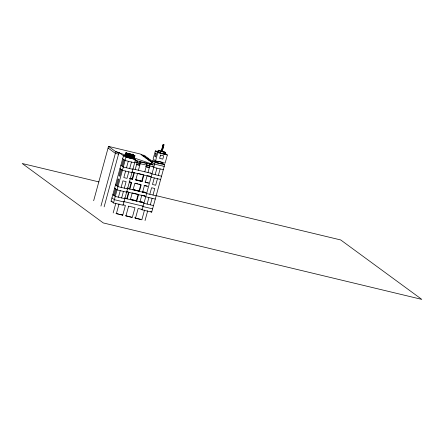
<?xml version="1.0" encoding="UTF-8"?>
<svg xmlns="http://www.w3.org/2000/svg" width="444" height="444" viewBox="0 0 444 444"><rect width="100%" height="100%" fill="white"/><g stroke="black" fill="none" stroke-linecap="round" stroke-linejoin="round"><path stroke-width="0.67" d="M93.656 200.727L108.519 146.387L140.371 154.035L152.603 162.998M100.949 206.077L115.817 151.737L108.519 146.387M104.135 206.837L119.003 152.503L115.817 151.737L125.641 155.078M134.088 158.458L135.548 159.529L123.044 205.245L113.486 202.952L111.056 201.171L123.56 155.456L125.469 155.911M113.653 195.232L115.434 188.7M116.328 185.437L118.115 178.904L118.925 179.498L117.144 186.03M120.796 169.109L119.009 175.641L119.819 176.235L121.606 169.702M121.689 165.845L123.476 159.313M125.058 155.961L126.057 156.305L125.058 155.961L125.952 152.697L126.951 153.036L125.952 152.697M125.264 156.11L126.152 152.847M114.463 195.826L116.25 189.299M122.5 166.439L124.287 159.907M127.722 155.661L125.907 154.529L126.074 153.913L126.473 154.013M126.296 153.097L126.129 153.713L127.55 154.751L127.717 154.14L126.296 153.097L132.318 154.468M125.868 156.56L126.762 153.291L127.561 153.485L126.867 156.899L125.868 156.56L126.668 156.749M113.486 202.952L125.991 157.237L123.56 155.456M126.074 156.704L126.762 153.291M127.2 154.79L127.561 153.485M126.679 157.154L127.572 153.885L128.372 154.079L127.678 157.492L126.679 157.154L127.678 157.492M127.328 155.567L127.495 154.956L126.074 153.913M126.884 157.298L127.572 153.885M127.478 157.343L128.188 154.728M130.619 155.727L128.138 155.134L127.972 155.75L133.65 157.159L133.716 156.471L133.65 157.159M129.598 155.761L129.243 157.065L128.244 156.726L129.137 153.463L130.136 153.802L129.137 153.463M113.181 212.92L115.862 203.124M128.444 156.876L129.337 153.613M118.459 197.186L120.246 190.654M121.14 187.39L122.921 180.858L126.107 181.624L124.32 188.156M125.602 171.062L123.815 177.594L127.001 178.36L128.788 171.828M126.496 167.799L128.283 161.266M129.864 157.914L130.758 154.651L131.557 154.839L130.863 158.258L129.864 157.914L130.863 158.258M130.07 158.064L130.758 154.651M132.784 156.527L132.429 157.831L131.43 157.492L132.323 154.229L133.322 154.568L132.323 154.229M131.629 157.642L132.523 154.373M119.048 203.89L116.367 213.686L122.738 215.212L125.413 205.417L122.866 204.806M132.445 155.444L132.279 156.055L132.673 156.149M132.501 155.239L132.667 154.629L133.067 154.723L134.488 155.761L134.316 156.377M132.9 155.333L133.067 154.723M132.24 158.086L133.133 154.823L133.927 155.012L133.333 154.967L132.44 158.236L133.239 158.425L132.44 158.236M121.645 197.952L123.426 191.419M129.681 168.565L131.468 162.032M133.938 155.655L133.872 156.344L134.088 155.666L132.667 154.629M133.256 158.83L134.144 155.567L134.943 155.755L134.049 159.019L133.256 158.83L133.944 155.417L134.943 155.755M134.56 156.26L134.049 159.019M128.582 192.058L126.795 198.59L124.248 197.98M131.263 182.262L129.476 188.794L126.928 188.178M133.944 172.466L132.157 178.999L129.609 178.383M128.988 192.357L127.2 198.884L126.39 198.29M130.014 178.682L132.562 179.293L134.349 172.76M135.242 169.497L137.474 161.333L136.663 160.739M148.918 167.36L145.732 166.594L149.323 167.654L148.918 167.36L149.367 165.729L140.215 163.731L139.405 163.137L139.849 161.505L140.659 162.099L147.031 163.625L144.799 171.789M136.58 164.596L139.766 165.362L139.361 165.068L139.81 163.431L134.482 162.354M130.386 199.65L132.173 193.118M133.067 189.854L134.854 183.322L141.225 184.854L139.438 191.381L136.719 190.332M137.535 173.526L135.747 180.059L142.119 181.585L143.906 175.058M138.428 170.263L140.659 162.099M140.82 184.554L139.033 191.087L132.662 189.555M143.501 174.758L141.714 181.291L135.342 179.759M138.545 194.65L136.758 201.182L135.947 200.588L130.214 199.212M153.591 166.944L149.772 166.023L148.956 165.429L149.406 163.797L150.216 164.391L153.402 165.157M144.528 210.006L141.847 219.802L135.476 218.27L138.156 208.475L142.618 209.546M139.943 201.942L141.73 195.416M142.624 192.147L144.411 185.62L147.597 186.38M147.092 175.818L145.305 182.351L148.49 183.117M147.985 172.555L150.216 164.391M151.693 164.297L152.675 160.7L155.861 161.466M158.541 151.67L155.356 150.905L153.119 159.069L155.55 160.85L165.107 163.148L167.344 154.984L164.907 153.197M157.886 162.954L158.33 161.322L161.516 162.082L161.072 163.719L157.886 162.954L155.078 161.677L155.372 160.589M163.753 153.918L163.348 153.624L164.94 154.007L165.384 152.375L163.792 151.992L164.197 152.286L163.753 153.918L160.567 153.158L157.759 151.881L158.203 150.25L161.938 150.943M162.232 162.998L164.663 164.78L151.709 212.127L142.152 209.834L155.106 162.487L152.675 160.7M155.55 160.85L157.787 152.686L155.356 150.905M155.888 162.271L156.188 161.183M158.569 152.475L159.013 150.843L158.203 150.25M157.481 162.654L157.775 161.566M160.162 152.858L160.606 151.226L159.013 150.843M160.567 153.158L161.011 151.521L160.606 151.226M161.294 151.143L163.081 144.611L163.88 144.799L162.293 151.482L161.294 151.143L162.293 151.482M147.125 204.068L148.912 197.536M149.806 194.272L151.593 187.74L154.778 188.506L152.991 195.038M154.273 177.944L152.486 184.476L155.672 185.237L157.459 178.71M155.167 174.681L156.948 168.148M161.499 151.287L163.081 144.611M162.804 148.718L163.88 144.799M145.033 220.568L147.713 210.767M150.311 204.834L152.098 198.302M158.347 175.441L160.134 168.914M161.072 163.719L160.667 163.42L162.26 163.803L162.704 162.171M163.287 144.761L164.08 144.949M161.011 151.521L164.197 152.286M157.759 151.881L158.819 152.137M157.787 152.686L167.344 154.984M141.248 154.679L144.433 155.444L146.059 156.632L142.874 155.866M143.817 156.56L147.003 157.326L148.623 158.514L145.438 157.748M126.967 153.441L127.761 153.63M127.778 154.035L128.571 154.223M129.67 154.484L132.251 155.156L127.916 154.112M146.387 158.441L149.573 159.207L151.193 160.395L148.007 159.629M127.717 154.14L128.116 154.234L126.695 153.191M134.488 155.761L128.366 154.318L128.299 155.006L133.872 156.344M128.477 154.468L132.096 155.283M125.907 154.529L126.307 154.623M128.31 155.078L132.029 155.972M131.857 156.027L133.095 156.327M128.244 155.211L133.816 156.549M155.078 161.677L156.138 161.932M148.951 160.323L152.137 161.089M155.106 162.487L164.663 164.78M150.572 161.511L152.486 161.971M118.554 154.135L115.368 153.369L108.075 148.024M127.384 156.371L132.478 157.592M151.521 162.204L152.792 162.51M128.244 156.726L129.243 157.065M131.43 157.492L132.429 157.831M130.103 157.426L127.556 156.81L128.366 157.409L131.552 158.169L130.741 157.576M125.991 157.237L135.548 159.529M164.213 166.411L154.662 164.119L152.225 162.332M135.392 160.434L153.23 164.713M134.926 160.722L137.474 161.333M136.857 162.526L139.405 163.137M146.409 164.818L148.956 165.429M134.654 162.798L125.097 160.5L122.666 158.719M163.32 169.675L153.768 167.382L152.792 166.672M136.813 164.452L139.361 165.068M132.695 168.887L151.171 173.321M132.867 169.325L123.31 167.033L120.879 165.251M161.533 176.207L151.981 173.915L150.522 172.844M132.035 172.006L133.305 172.311M137.768 173.382L142.863 174.609M147.319 175.674L149.872 176.29M131.801 172.15L150.91 176.74M131.973 172.594L122.416 170.296L119.985 168.515M160.639 179.476L151.088 177.178L149.628 176.107M129.842 178.238L131.113 178.544M135.575 179.615L140.67 180.841M144.899 182.057L148.718 182.972M129.354 181.801L130.625 182.107M135.087 183.178L137.634 183.788M138.905 184.099L140.182 184.404M144.006 185.32L147.192 186.086M129.121 181.946L131.668 182.556L129.881 189.089L129.071 188.495M127.162 188.034L128.433 188.345M132.895 189.41L135.442 190.026M142.452 191.708L144.999 192.319M142.219 191.852L146.043 192.768M127.334 188.478L145.81 192.912M98.968 181.929L22.2 163.503L103.274 222.932L421.8 299.389L340.726 239.96L156.21 195.671M127.506 188.922L117.954 186.624L115.518 184.843M156.177 195.798L146.62 193.506L144.672 192.08M126.673 191.597L127.944 191.902M132.406 192.974L138.14 194.35L136.352 200.882L130.619 199.506M141.325 195.116L144.511 195.882M126.44 191.741L144.916 196.176M126.612 192.185L117.061 189.893L114.624 188.106M155.283 199.067L145.726 196.77L144.267 195.704M139.771 201.504L142.319 202.114M139.538 201.648L143.362 202.564M124.653 198.274L143.129 202.708M124.825 198.718L115.273 196.42L112.837 194.639M153.496 205.6L143.939 203.302L141.991 201.876M123.388 201.448L142.635 206.072M123.937 201.981L114.38 199.689L111.949 197.907M152.603 208.863L143.046 206.571L142.074 205.855M111.056 201.171L112.326 201.476M115.962 213.386L118.509 213.997M119.78 214.302L122.328 214.918M125.513 215.679L131.885 217.21M135.07 217.976L140.804 219.353M127.606 155.75L130.231 156.638M134.16 157.975L151.848 163.991M165.384 152.375L162.576 151.099M164.13 153.413L164.94 154.007M161.45 163.209L162.26 163.803M146.22 163.031L147.031 163.625M119.003 152.503L123.865 156.066M141.309 180.991L142.119 181.585M131.751 178.699L132.562 179.293M150.738 211.416L151.709 212.127M141.181 209.118L142.152 209.834M134.665 217.677L135.476 218.27M121.922 214.619L122.738 215.212M128.599 206.183L125.918 215.978L132.29 217.51L134.97 207.709L128.599 206.183M155.716 153.13L154.823 156.399L155.633 156.993L156.527 153.729L155.716 153.13M160.523 155.084L159.629 158.353L162.815 159.113L163.708 155.85L160.523 155.084"/></g></svg>
